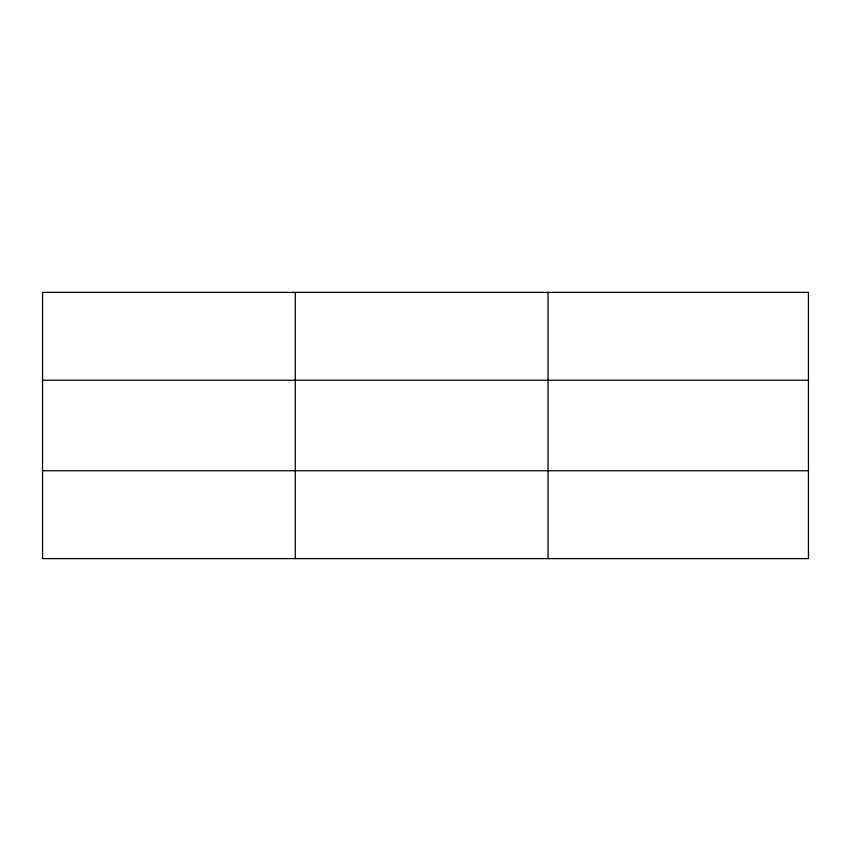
<?xml version="1.0" encoding="UTF-8"?>
<svg xmlns="http://www.w3.org/2000/svg" width="851" height="851" viewBox="0 0 851 851"><rect width="100%" height="100%" fill="white"/><g stroke="black" fill="none" stroke-linecap="round" stroke-linejoin="round"><path stroke-width="1.28" d="M295.297 292.393L295.297 558.607M548.044 292.393L548.044 558.607M42.55 380.248L808.45 380.248M42.55 470.752L808.45 470.752M808.45 292.393L808.45 558.607L42.55 558.607L42.55 292.393L808.45 292.393"/></g></svg>
